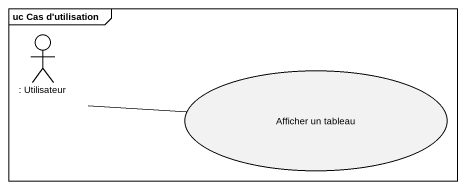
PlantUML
@startuml
mainframe uc Cas d'utilisation
actor ": Utilisateur" as Utilisateur
usecase "Afficher un tableau" as Afficher_un_tableau
Utilisateur -right- Afficher_un_tableau
@enduml
